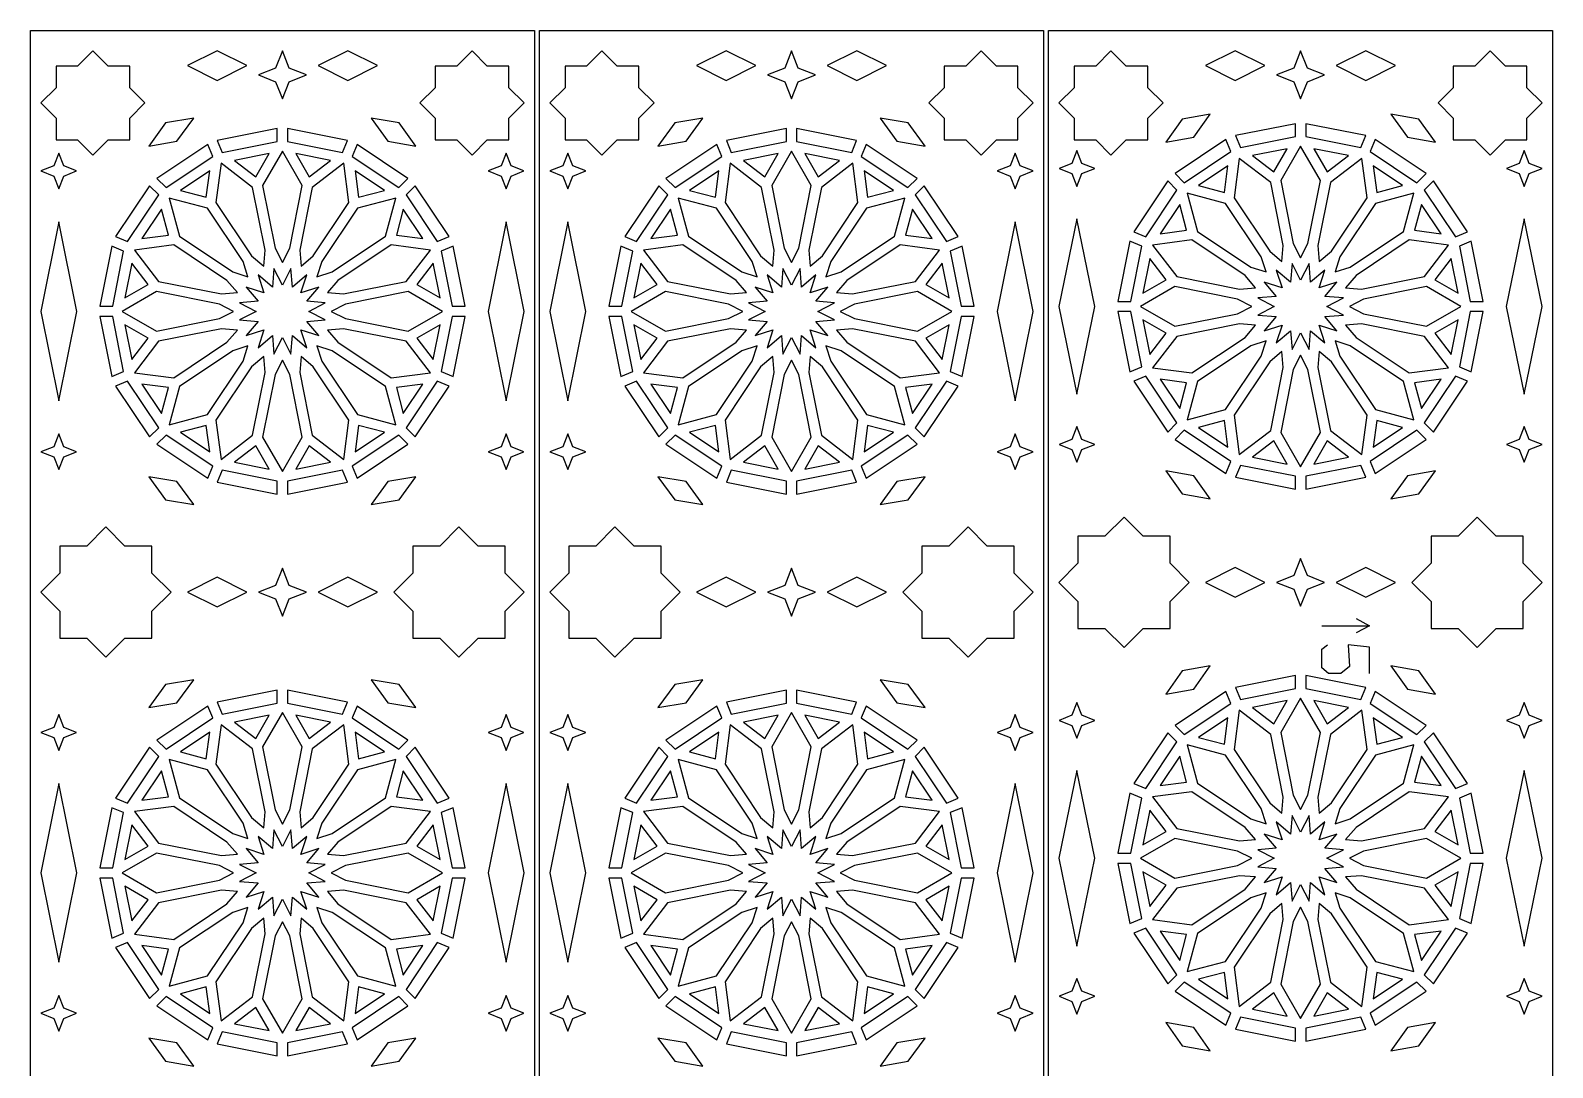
# Model space of a CAD drawing. Header units: millimetres. Extents: x 5 to 1154, y 346 to 2435.
# Drawn here: x 5 to 1153, y 1653 to 2435 of the extents above; entities that cross this region are included whole.
import ezdxf

# ---------------------------------------------------------------- set-up
doc = ezdxf.new("R2010")
doc.units = ezdxf.units.MM
doc.layers.add('CUT', color=1, linetype='CONTINUOUS')
doc.layers.add('ENGRAVE', color=5, linetype='CONTINUOUS')

msp = doc.modelspace()

# ---------------------------------------------------------------- linework, layer by layer
at = {"layer": 'CUT'}
for points in [[(385.16, 2434.99), (385.16, 741.507), (5.01, 741.507), (5.01, 2434.99)], [(769.16, 2434.99), (769.16, 741.507), (389.01, 741.507), (389.01, 2434.99)], [(1153.16, 2434.99), (1153.16, 1204.734), (773.01, 1584.884), (773.01, 2434.99)], [(63.592, 2352.533), (79.867, 2352.533), (79.867, 2368.808), (91.376, 2380.317), (79.867, 2391.825), (79.867, 2408.1), (63.592, 2408.1), (52.083, 2419.609), (40.575, 2408.1), (24.3, 2408.1), (24.3, 2391.825), (12.791, 2380.317), (24.3, 2368.808), (24.3, 2352.533), (40.575, 2352.533), (52.083, 2341.024)], [(123.479, 2408.452), (145.837, 2397.273), (168.195, 2408.452), (145.837, 2419.631)], [(200.186, 2396.374), (213.121, 2401.475), (200.186, 2406.576), (195.085, 2419.511), (189.984, 2406.576), (177.049, 2401.475), (189.984, 2396.374), (195.085, 2383.439)], [(221.975, 2408.452), (244.333, 2397.273), (266.691, 2408.452), (244.333, 2419.631)], [(349.595, 2352.533), (365.87, 2352.533), (365.87, 2368.808), (377.379, 2380.317), (365.87, 2391.825), (365.87, 2408.1), (349.595, 2408.1), (338.087, 2419.609), (326.578, 2408.1), (310.303, 2408.1), (310.303, 2391.825), (298.794, 2380.317), (310.303, 2368.808), (310.303, 2352.533), (326.578, 2352.533), (338.087, 2341.024)], [(447.592, 2352.533), (463.867, 2352.533), (463.867, 2368.808), (475.376, 2380.317), (463.867, 2391.825), (463.867, 2408.1), (447.592, 2408.1), (436.083, 2419.609), (424.575, 2408.1), (408.3, 2408.1), (408.3, 2391.825), (396.791, 2380.317), (408.3, 2368.808), (408.3, 2352.533), (424.575, 2352.533), (436.083, 2341.024)], [(507.479, 2408.452), (529.837, 2397.273), (552.195, 2408.452), (529.837, 2419.631)], [(584.186, 2396.374), (597.121, 2401.475), (584.186, 2406.576), (579.085, 2419.511), (573.984, 2406.576), (561.049, 2401.475), (573.984, 2396.374), (579.085, 2383.439)], [(605.975, 2408.452), (628.333, 2397.273), (650.691, 2408.452), (628.333, 2419.631)], [(733.595, 2352.533), (749.87, 2352.533), (749.87, 2368.808), (761.379, 2380.317), (749.87, 2391.825), (749.87, 2408.1), (733.595, 2408.1), (722.087, 2419.609), (710.578, 2408.1), (694.303, 2408.1), (694.303, 2391.825), (682.794, 2380.317), (694.303, 2368.808), (694.303, 2352.533), (710.578, 2352.533), (722.087, 2341.024)], [(831.592, 2352.533), (847.867, 2352.533), (847.867, 2368.808), (859.376, 2380.317), (847.867, 2391.825), (847.867, 2408.1), (831.592, 2408.1), (820.083, 2419.609), (808.575, 2408.1), (792.3, 2408.1), (792.3, 2391.825), (780.791, 2380.317), (792.3, 2368.808), (792.3, 2352.533), (808.575, 2352.533), (820.083, 2341.024)], [(891.479, 2408.452), (913.837, 2397.273), (936.195, 2408.452), (913.837, 2419.631)], [(968.186, 2396.374), (981.121, 2401.475), (968.186, 2406.576), (963.085, 2419.511), (957.984, 2406.576), (945.049, 2401.475), (957.984, 2396.374), (963.085, 2383.439)], [(989.975, 2408.452), (1012.333, 2397.273), (1034.691, 2408.452), (1012.333, 2419.631)], [(1117.595, 2352.533), (1133.87, 2352.533), (1133.87, 2368.808), (1145.379, 2380.317), (1133.87, 2391.825), (1133.87, 2408.1), (1117.595, 2408.1), (1106.087, 2419.609), (1094.578, 2408.1), (1078.303, 2408.1), (1078.303, 2391.825), (1066.794, 2380.317), (1078.303, 2368.808), (1078.303, 2352.533), (1094.578, 2352.533), (1106.087, 2341.024)], [(128.143, 2368.823), (106.978, 2365.255), (94.381, 2347.875), (115.547, 2351.443)], [(295.789, 2347.875), (283.192, 2365.255), (262.027, 2368.823), (274.623, 2351.443)], [(512.143, 2368.823), (490.978, 2365.255), (478.381, 2347.875), (499.547, 2351.443)], [(679.789, 2347.875), (667.192, 2365.255), (646.027, 2368.823), (658.623, 2351.443)], [(882.542, 2354.481), (895.001, 2371.958), (873.864, 2368.224), (861.405, 2350.747)], [(1043.628, 2354.481), (1064.765, 2350.747), (1052.306, 2368.224), (1031.169, 2371.958)], [(191.21, 2361.025), (145.94, 2352.02), (149.668, 2343.021), (191.21, 2351.285)], [(244.23, 2352.02), (198.96, 2361.025), (198.96, 2351.285), (240.502, 2343.021)], [(575.21, 2361.025), (529.94, 2352.02), (533.668, 2343.021), (575.21, 2351.285)], [(628.23, 2352.02), (582.96, 2361.025), (582.96, 2351.285), (624.502, 2343.021)], [(959.21, 2364.692), (913.94, 2355.687), (917.668, 2346.688), (959.21, 2354.951)], [(1012.23, 2355.687), (966.96, 2364.692), (966.96, 2354.951), (1008.502, 2346.688)], [(30.176, 2325.27), (39.841, 2329.082), (30.176, 2332.893), (26.365, 2342.558), (22.554, 2332.893), (12.889, 2329.082), (22.554, 2325.27), (26.365, 2315.606)], [(107.29, 2316.524), (142.508, 2340.055), (138.78, 2349.055), (100.403, 2323.411)], [(200.59, 2270.788), (210.023, 2318.207), (195.085, 2344.08), (180.147, 2318.207), (189.58, 2270.788), (195.085, 2260.042)], [(289.767, 2323.411), (251.39, 2349.055), (247.662, 2340.055), (282.88, 2316.524)], [(367.616, 2325.27), (377.281, 2329.082), (367.616, 2332.893), (363.805, 2342.558), (359.994, 2332.893), (350.329, 2329.082), (359.994, 2325.27), (363.805, 2315.606)], [(414.176, 2325.27), (423.841, 2329.082), (414.176, 2332.893), (410.365, 2342.558), (406.554, 2332.893), (396.889, 2329.082), (406.554, 2325.27), (410.365, 2315.606)], [(491.29, 2316.524), (526.508, 2340.055), (522.78, 2349.055), (484.403, 2323.411)], [(584.59, 2270.788), (594.023, 2318.207), (579.085, 2344.08), (564.147, 2318.207), (573.58, 2270.788), (579.085, 2260.042)], [(673.767, 2323.411), (635.39, 2349.055), (631.662, 2340.055), (666.88, 2316.524)], [(751.616, 2325.27), (761.281, 2329.082), (751.616, 2332.893), (747.805, 2342.558), (743.994, 2332.893), (734.329, 2329.082), (743.994, 2325.27), (747.805, 2315.606)], [(794.365, 2344.391), (790.554, 2334.726), (780.889, 2330.915), (790.554, 2327.104), (794.365, 2317.439), (798.176, 2327.104), (807.841, 2330.915), (798.176, 2334.726)], [(906.78, 2352.721), (868.403, 2327.077), (875.29, 2320.191), (910.508, 2343.722)], [(926.879, 2340.618), (942.916, 2328.313), (953.023, 2345.818)], [(963.085, 2263.708), (968.59, 2274.454), (978.023, 2321.874), (963.085, 2347.746), (948.147, 2321.874), (957.58, 2274.454)], [(973.147, 2345.818), (983.254, 2328.313), (999.291, 2340.618)], [(1057.767, 2327.077), (1019.39, 2352.721), (1015.662, 2343.722), (1050.88, 2320.191)], [(1131.805, 2344.391), (1127.994, 2334.726), (1118.329, 2330.915), (1127.994, 2327.104), (1131.805, 2317.439), (1135.616, 2327.104), (1145.281, 2330.915), (1135.616, 2334.726)], [(181.978, 2269.276), (172.546, 2316.695), (148.844, 2334.881), (144.945, 2305.262), (171.807, 2265.062), (181.005, 2257.241)], [(185.023, 2342.152), (158.879, 2336.952), (174.916, 2324.646)], [(231.291, 2336.952), (205.147, 2342.152), (215.254, 2324.646)], [(218.363, 2265.062), (245.225, 2305.262), (241.326, 2334.881), (217.624, 2316.695), (208.192, 2269.276), (209.165, 2257.241)], [(565.978, 2269.276), (556.546, 2316.695), (532.844, 2334.881), (528.945, 2305.262), (555.807, 2265.062), (565.005, 2257.241)], [(569.023, 2342.152), (542.879, 2336.952), (558.916, 2324.646)], [(615.291, 2336.952), (589.147, 2342.152), (599.254, 2324.646)], [(602.363, 2265.062), (629.225, 2305.262), (625.326, 2334.881), (601.624, 2316.695), (592.192, 2269.276), (593.165, 2257.241)], [(886.122, 2318.108), (905.648, 2312.876), (908.287, 2332.917)], [(949.005, 2260.908), (949.978, 2272.943), (940.546, 2320.362), (916.844, 2338.548), (912.945, 2308.929), (939.807, 2268.728)], [(977.165, 2260.908), (986.363, 2268.728), (1013.225, 2308.929), (1009.326, 2338.548), (985.624, 2320.362), (976.192, 2272.943)], [(1017.883, 2332.917), (1020.522, 2312.876), (1040.048, 2318.108)], [(140.287, 2329.25), (118.122, 2314.441), (137.648, 2309.209)], [(249.883, 2329.25), (252.522, 2309.209), (272.048, 2314.441)], [(524.287, 2329.25), (502.122, 2314.441), (521.648, 2309.209)], [(633.883, 2329.25), (636.522, 2309.209), (656.048, 2314.441)], [(862.923, 2321.597), (837.279, 2283.22), (846.278, 2279.492), (869.809, 2314.71)], [(1088.891, 2283.22), (1063.247, 2321.597), (1056.361, 2314.71), (1079.892, 2279.492)], [(78.278, 2275.826), (101.809, 2311.043), (94.923, 2317.931), (69.279, 2279.553)], [(165.363, 2260.756), (138.501, 2300.957), (109.644, 2308.689), (117.376, 2279.832), (157.577, 2252.971), (169.068, 2249.265)], [(232.593, 2252.971), (272.794, 2279.832), (280.526, 2308.689), (251.669, 2300.957), (224.807, 2260.756), (221.102, 2249.265)], [(320.891, 2279.553), (295.247, 2317.931), (288.361, 2311.043), (311.892, 2275.826)], [(462.278, 2275.826), (485.809, 2311.043), (478.923, 2317.931), (453.279, 2279.553)], [(549.363, 2260.756), (522.501, 2300.957), (493.644, 2308.689), (501.376, 2279.832), (541.577, 2252.971), (553.068, 2249.265)], [(616.593, 2252.971), (656.794, 2279.832), (664.526, 2308.689), (635.669, 2300.957), (608.807, 2260.756), (605.102, 2249.265)], [(704.891, 2279.553), (679.247, 2317.931), (672.361, 2311.043), (695.892, 2275.826)], [(937.068, 2252.932), (933.363, 2264.423), (906.501, 2304.624), (877.644, 2312.356), (885.376, 2283.499), (925.577, 2256.637)], [(989.102, 2252.932), (1000.593, 2256.637), (1040.794, 2283.499), (1048.526, 2312.356), (1019.669, 2304.624), (992.807, 2264.423)], [(103.892, 2300.211), (89.083, 2278.047), (109.124, 2280.685)], [(286.278, 2300.211), (281.046, 2280.685), (301.087, 2278.047)], [(487.892, 2300.211), (473.083, 2278.047), (493.124, 2280.685)], [(670.278, 2300.211), (665.046, 2280.685), (685.087, 2278.047)], [(857.083, 2281.713), (877.124, 2284.352), (871.892, 2303.878)], [(1054.278, 2303.878), (1049.046, 2284.352), (1069.087, 2281.713)], [(26.365, 2155.894), (39.968, 2223.248), (26.365, 2290.603), (12.762, 2223.248)], [(363.805, 2155.894), (377.408, 2223.248), (363.805, 2290.603), (350.202, 2223.248)], [(410.365, 2155.894), (423.968, 2223.248), (410.365, 2290.603), (396.762, 2223.248)], [(747.805, 2155.894), (761.408, 2223.248), (747.805, 2290.603), (734.202, 2223.248)], [(780.762, 2226.915), (794.365, 2160.728), (807.968, 2226.915), (794.365, 2293.102)], [(1118.202, 2226.915), (1131.805, 2160.728), (1145.408, 2226.915), (1131.805, 2293.102)], [(153.272, 2246.527), (113.071, 2273.388), (83.452, 2269.489), (101.638, 2245.787), (149.057, 2236.355), (161.092, 2237.329)], [(241.113, 2236.355), (288.532, 2245.787), (306.718, 2269.489), (277.099, 2273.388), (236.898, 2246.527), (229.078, 2237.329)], [(537.272, 2246.527), (497.071, 2273.388), (467.452, 2269.489), (485.638, 2245.787), (533.057, 2236.355), (545.092, 2237.329)], [(625.113, 2236.355), (672.532, 2245.787), (690.718, 2269.489), (661.099, 2273.388), (620.898, 2246.527), (613.078, 2237.329)], [(834.313, 2276.06), (825.308, 2230.79), (835.049, 2230.79), (843.312, 2272.332)], [(921.272, 2250.193), (881.071, 2277.055), (851.452, 2273.156), (869.638, 2249.454), (917.057, 2240.022), (929.092, 2240.995)], [(997.078, 2240.995), (1009.113, 2240.022), (1056.532, 2249.454), (1074.718, 2273.156), (1045.099, 2277.055), (1004.898, 2250.193)], [(1082.858, 2272.332), (1091.121, 2230.79), (1100.862, 2230.79), (1091.857, 2276.06)], [(67.049, 2227.123), (75.312, 2268.665), (66.313, 2272.393), (57.308, 2227.123)], [(332.862, 2227.123), (323.857, 2272.393), (314.858, 2268.665), (323.121, 2227.123)], [(451.049, 2227.123), (459.312, 2268.665), (450.313, 2272.393), (441.308, 2227.123)], [(716.862, 2227.123), (707.857, 2272.393), (698.858, 2268.665), (707.121, 2227.123)], [(844.182, 2236.977), (861.687, 2247.084), (849.382, 2263.121)], [(1076.788, 2263.121), (1064.483, 2247.084), (1081.988, 2236.977)], [(81.382, 2259.455), (76.182, 2233.311), (93.687, 2243.417)], [(195.085, 2203.45), (201.523, 2190.887), (202.661, 2204.958), (213.417, 2195.814), (209.084, 2209.249), (222.52, 2204.917), (213.375, 2215.672), (227.446, 2216.811), (214.883, 2223.248), (227.446, 2229.686), (213.375, 2230.824), (222.52, 2241.58), (209.084, 2237.247), (213.417, 2250.683), (202.661, 2241.539), (201.523, 2255.61), (195.085, 2243.046), (188.647, 2255.61), (187.509, 2241.539), (176.753, 2250.683), (181.086, 2237.247), (167.65, 2241.58), (176.795, 2230.824), (162.724, 2229.686), (175.287, 2223.248), (162.724, 2216.811), (176.795, 2215.672), (167.65, 2204.917), (181.086, 2209.249), (176.753, 2195.814), (187.509, 2204.958), (188.647, 2190.887)], [(308.788, 2259.455), (296.483, 2243.417), (313.988, 2233.311)], [(465.382, 2259.455), (460.182, 2233.311), (477.687, 2243.417)], [(579.085, 2203.45), (585.523, 2190.887), (586.661, 2204.958), (597.417, 2195.814), (593.084, 2209.249), (606.52, 2204.917), (597.375, 2215.672), (611.446, 2216.811), (598.883, 2223.248), (611.446, 2229.686), (597.375, 2230.824), (606.52, 2241.58), (593.084, 2237.247), (597.417, 2250.683), (586.661, 2241.539), (585.523, 2255.61), (579.085, 2243.046), (572.647, 2255.61), (571.509, 2241.539), (560.753, 2250.683), (565.086, 2237.247), (551.65, 2241.58), (560.795, 2230.824), (546.724, 2229.686), (559.287, 2223.248), (546.724, 2216.811), (560.795, 2215.672), (551.65, 2204.917), (565.086, 2209.249), (560.753, 2195.814), (571.509, 2204.958), (572.647, 2190.887)], [(692.788, 2259.455), (680.483, 2243.417), (697.988, 2233.311)], [(956.647, 2259.276), (955.509, 2245.205), (944.753, 2254.35), (949.086, 2240.914), (935.65, 2245.247), (944.795, 2234.491), (930.724, 2233.353), (943.287, 2226.915), (930.724, 2220.477), (944.795, 2219.339), (935.65, 2208.583), (949.086, 2212.916), (944.753, 2199.48), (955.509, 2208.625), (956.647, 2194.554), (963.085, 2207.117), (969.523, 2194.554), (970.661, 2208.625), (981.417, 2199.48), (977.084, 2212.916), (990.52, 2208.583), (981.375, 2219.339), (995.446, 2220.477), (982.883, 2226.915), (995.446, 2233.353), (981.375, 2234.491), (990.52, 2245.247), (977.084, 2240.914), (981.417, 2254.35), (970.661, 2245.205), (969.523, 2259.276), (963.085, 2246.713)], [(926.292, 2226.915), (915.546, 2232.42), (868.126, 2241.853), (842.254, 2226.915), (868.126, 2211.977), (915.546, 2221.41)], [(999.878, 2226.915), (1010.624, 2221.41), (1058.044, 2211.977), (1083.916, 2226.915), (1058.044, 2241.853), (1010.624, 2232.42)], [(147.546, 2228.753), (100.126, 2238.186), (74.254, 2223.248), (100.126, 2208.311), (147.546, 2217.744), (158.292, 2223.248)], [(242.624, 2217.744), (290.044, 2208.311), (315.916, 2223.248), (290.044, 2238.186), (242.624, 2228.753), (231.878, 2223.248)], [(531.546, 2228.753), (484.126, 2238.186), (458.254, 2223.248), (484.126, 2208.311), (531.546, 2217.744), (542.292, 2223.248)], [(626.624, 2217.744), (674.044, 2208.311), (699.916, 2223.248), (674.044, 2238.186), (626.624, 2228.753), (615.878, 2223.248)], [(75.312, 2177.831), (67.049, 2219.373), (57.308, 2219.373), (66.313, 2174.103)], [(323.857, 2174.103), (332.862, 2219.373), (323.121, 2219.373), (314.858, 2177.831)], [(459.312, 2177.831), (451.049, 2219.373), (441.308, 2219.373), (450.313, 2174.103)], [(707.857, 2174.103), (716.862, 2219.373), (707.121, 2219.373), (698.858, 2177.831)], [(825.308, 2223.04), (834.313, 2177.77), (843.312, 2181.498), (835.049, 2223.04)], [(861.687, 2206.746), (844.182, 2216.853), (849.382, 2190.709)], [(1081.988, 2216.853), (1064.483, 2206.746), (1076.788, 2190.709)], [(1091.121, 2223.04), (1082.858, 2181.498), (1091.857, 2177.77), (1100.862, 2223.04)], [(81.382, 2187.042), (93.687, 2203.079), (76.182, 2213.186)], [(161.092, 2209.168), (149.057, 2210.142), (101.638, 2200.71), (83.452, 2177.008), (113.071, 2173.109), (153.272, 2199.97)], [(236.898, 2199.97), (277.099, 2173.109), (306.718, 2177.008), (288.532, 2200.71), (241.113, 2210.142), (229.078, 2209.168)], [(313.988, 2213.186), (296.483, 2203.079), (308.788, 2187.042)], [(465.382, 2187.042), (477.687, 2203.079), (460.182, 2213.186)], [(545.092, 2209.168), (533.057, 2210.142), (485.638, 2200.71), (467.452, 2177.008), (497.071, 2173.109), (537.272, 2199.97)], [(620.898, 2199.97), (661.099, 2173.109), (690.718, 2177.008), (672.532, 2200.71), (625.113, 2210.142), (613.078, 2209.168)], [(697.988, 2213.186), (680.483, 2203.079), (692.788, 2187.042)], [(929.092, 2212.835), (917.057, 2213.808), (869.638, 2204.376), (851.452, 2180.674), (881.071, 2176.775), (921.272, 2203.637)], [(997.078, 2212.835), (1004.898, 2203.637), (1045.099, 2176.775), (1074.718, 2180.674), (1056.532, 2204.376), (1009.113, 2213.808)], [(157.577, 2193.526), (117.376, 2166.664), (109.644, 2137.808), (138.501, 2145.54), (165.363, 2185.74), (169.068, 2197.231)], [(224.807, 2185.74), (251.669, 2145.54), (280.526, 2137.808), (272.794, 2166.664), (232.593, 2193.526), (221.102, 2197.231)], [(541.577, 2193.526), (501.376, 2166.664), (493.644, 2137.808), (522.501, 2145.54), (549.363, 2185.74), (553.068, 2197.231)], [(608.807, 2185.74), (635.669, 2145.54), (664.526, 2137.808), (656.794, 2166.664), (616.593, 2193.526), (605.102, 2197.231)], [(937.068, 2200.898), (925.577, 2197.193), (885.376, 2170.331), (877.644, 2141.474), (906.501, 2149.206), (933.363, 2189.407)], [(989.102, 2200.898), (992.807, 2189.407), (1019.669, 2149.206), (1048.526, 2141.474), (1040.794, 2170.331), (1000.593, 2197.193)], [(171.807, 2181.435), (144.945, 2141.234), (148.844, 2111.615), (172.546, 2129.801), (181.978, 2177.221), (181.005, 2189.255)], [(189.58, 2175.709), (180.147, 2128.29), (195.085, 2102.417), (210.023, 2128.29), (200.59, 2175.709), (195.085, 2186.455)], [(208.192, 2177.221), (217.624, 2129.801), (241.326, 2111.615), (245.225, 2141.234), (218.363, 2181.435), (209.165, 2189.255)], [(555.807, 2181.435), (528.945, 2141.234), (532.844, 2111.615), (556.546, 2129.801), (565.978, 2177.221), (565.005, 2189.255)], [(573.58, 2175.709), (564.147, 2128.29), (579.085, 2102.417), (594.023, 2128.29), (584.59, 2175.709), (579.085, 2186.455)], [(592.192, 2177.221), (601.624, 2129.801), (625.326, 2111.615), (629.225, 2141.234), (602.363, 2181.435), (593.165, 2189.255)], [(949.005, 2192.922), (939.807, 2185.102), (912.945, 2144.901), (916.844, 2115.282), (940.546, 2133.468), (949.978, 2180.887)], [(963.085, 2190.122), (957.58, 2179.376), (948.147, 2131.956), (963.085, 2106.084), (978.023, 2131.956), (968.59, 2179.376)], [(977.165, 2192.922), (976.192, 2180.887), (985.624, 2133.468), (1009.326, 2115.282), (1013.225, 2144.901), (986.363, 2185.102)], [(101.809, 2135.454), (78.278, 2170.671), (69.279, 2166.944), (94.923, 2128.566)], [(311.892, 2170.671), (288.361, 2135.454), (295.247, 2128.566), (320.891, 2166.944)], [(485.809, 2135.454), (462.278, 2170.671), (453.279, 2166.944), (478.923, 2128.566)], [(695.892, 2170.671), (672.361, 2135.454), (679.247, 2128.566), (704.891, 2166.944)], [(837.279, 2170.61), (862.923, 2132.233), (869.809, 2139.12), (846.278, 2174.338)], [(877.124, 2169.478), (857.083, 2172.117), (871.892, 2149.952)], [(1069.087, 2172.117), (1049.046, 2169.478), (1054.278, 2149.952)], [(1079.892, 2174.338), (1056.361, 2139.12), (1063.247, 2132.233), (1088.891, 2170.61)], [(103.892, 2146.286), (109.124, 2165.812), (89.083, 2168.45)], [(301.087, 2168.45), (281.046, 2165.812), (286.278, 2146.286)], [(487.892, 2146.286), (493.124, 2165.812), (473.083, 2168.45)], [(685.087, 2168.45), (665.046, 2165.812), (670.278, 2146.286)], [(140.287, 2117.246), (137.648, 2137.287), (118.122, 2132.056)], [(272.048, 2132.056), (252.522, 2137.287), (249.883, 2117.246)], [(524.287, 2117.246), (521.648, 2137.287), (502.122, 2132.056)], [(656.048, 2132.056), (636.522, 2137.287), (633.883, 2117.246)], [(794.365, 2136.391), (790.554, 2126.726), (780.889, 2122.915), (790.554, 2119.104), (794.365, 2109.439), (798.176, 2119.104), (807.841, 2122.915), (798.176, 2126.726)], [(905.648, 2140.954), (886.122, 2135.722), (908.287, 2120.913)], [(1040.048, 2135.722), (1020.522, 2140.954), (1017.883, 2120.913)], [(1131.805, 2136.391), (1127.994, 2126.726), (1118.329, 2122.915), (1127.994, 2119.104), (1131.805, 2109.439), (1135.616, 2119.104), (1145.281, 2122.915), (1135.616, 2126.726)], [(30.176, 2113.604), (39.841, 2117.415), (30.176, 2121.226), (26.365, 2130.891), (22.554, 2121.226), (12.889, 2117.415), (22.554, 2113.604), (26.365, 2103.939)], [(142.508, 2106.442), (107.29, 2129.973), (100.403, 2123.086), (138.78, 2097.442)], [(282.88, 2129.973), (247.662, 2106.442), (251.39, 2097.442), (289.767, 2123.086)], [(367.616, 2113.604), (377.281, 2117.415), (367.616, 2121.226), (363.805, 2130.891), (359.994, 2121.226), (350.329, 2117.415), (359.994, 2113.604), (363.805, 2103.939)], [(414.176, 2113.604), (423.841, 2117.415), (414.176, 2121.226), (410.365, 2130.891), (406.554, 2121.226), (396.889, 2117.415), (406.554, 2113.604), (410.365, 2103.939)], [(526.508, 2106.442), (491.29, 2129.973), (484.403, 2123.086), (522.78, 2097.442)], [(666.88, 2129.973), (631.662, 2106.442), (635.39, 2097.442), (673.767, 2123.086)], [(751.616, 2113.604), (761.281, 2117.415), (751.616, 2121.226), (747.805, 2130.891), (743.994, 2121.226), (734.329, 2117.415), (743.994, 2113.604), (747.805, 2103.939)], [(868.403, 2126.753), (906.78, 2101.109), (910.508, 2110.108), (875.29, 2133.639)], [(942.916, 2125.517), (926.879, 2113.212), (953.023, 2108.012)], [(983.254, 2125.517), (973.147, 2108.012), (999.291, 2113.212)], [(1050.88, 2133.639), (1015.662, 2110.108), (1019.39, 2101.109), (1057.767, 2126.753)], [(185.023, 2104.345), (174.916, 2121.851), (158.879, 2109.545)], [(231.291, 2109.545), (215.254, 2121.851), (205.147, 2104.345)], [(569.023, 2104.345), (558.916, 2121.851), (542.879, 2109.545)], [(615.291, 2109.545), (599.254, 2121.851), (589.147, 2104.345)], [(191.21, 2095.212), (149.668, 2103.475), (145.94, 2094.477), (191.21, 2085.471)], [(240.502, 2103.475), (198.96, 2095.212), (198.96, 2085.471), (244.23, 2094.477)], [(575.21, 2095.212), (533.668, 2103.475), (529.94, 2094.477), (575.21, 2085.471)], [(624.502, 2103.475), (582.96, 2095.212), (582.96, 2085.471), (628.23, 2094.477)], [(882.542, 2099.349), (861.405, 2103.083), (873.864, 2085.606), (895.001, 2081.872)], [(959.21, 2098.879), (917.668, 2107.142), (913.94, 2098.143), (959.21, 2089.138)], [(1008.502, 2107.142), (966.96, 2098.879), (966.96, 2089.138), (1012.23, 2098.143)], [(1043.628, 2099.349), (1031.169, 2081.872), (1052.306, 2085.606), (1064.765, 2103.083)], [(94.381, 2098.622), (106.978, 2081.242), (128.143, 2077.674), (115.547, 2095.053)], [(262.027, 2077.674), (283.192, 2081.242), (295.789, 2098.622), (274.623, 2095.053)], [(478.381, 2098.622), (490.978, 2081.242), (512.143, 2077.674), (499.547, 2095.053)], [(646.027, 2077.674), (667.192, 2081.242), (679.789, 2098.622), (658.623, 2095.053)], [(829.933, 2068.057), (815.54, 2053.664), (795.184, 2053.664), (795.184, 2033.308), (780.791, 2018.915), (795.184, 2004.522), (795.184, 1984.166), (815.54, 1984.166), (829.933, 1969.773), (844.326, 1984.166), (864.682, 1984.166), (864.682, 2004.522), (879.075, 2018.915), (864.682, 2033.308), (864.682, 2053.664), (844.326, 2053.664)], [(1096.237, 2068.057), (1081.844, 2053.664), (1061.488, 2053.664), (1061.488, 2033.308), (1047.095, 2018.915), (1061.488, 2004.522), (1061.488, 1984.166), (1081.844, 1984.166), (1096.237, 1969.773), (1110.63, 1984.166), (1130.986, 1984.166), (1130.986, 2004.522), (1145.379, 2018.915), (1130.986, 2033.308), (1130.986, 2053.664), (1110.63, 2053.664)], [(76.326, 1976.833), (96.682, 1976.833), (96.682, 1997.188), (111.075, 2011.582), (96.682, 2025.975), (96.682, 2046.33), (76.326, 2046.33), (61.933, 2060.724), (47.54, 2046.33), (27.184, 2046.33), (27.184, 2025.975), (12.791, 2011.582), (27.184, 1997.188), (27.184, 1976.833), (47.54, 1976.833), (61.933, 1962.44)], [(342.63, 1976.833), (362.986, 1976.833), (362.986, 1997.188), (377.379, 2011.582), (362.986, 2025.975), (362.986, 2046.33), (342.63, 2046.33), (328.237, 2060.724), (313.844, 2046.33), (293.488, 2046.33), (293.488, 2025.975), (279.095, 2011.582), (293.488, 1997.188), (293.488, 1976.833), (313.844, 1976.833), (328.237, 1962.44)], [(460.326, 1976.833), (480.682, 1976.833), (480.682, 1997.188), (495.075, 2011.582), (480.682, 2025.975), (480.682, 2046.33), (460.326, 2046.33), (445.933, 2060.724), (431.54, 2046.33), (411.184, 2046.33), (411.184, 2025.975), (396.791, 2011.582), (411.184, 1997.188), (411.184, 1976.833), (431.54, 1976.833), (445.933, 1962.44)], [(726.63, 1976.833), (746.986, 1976.833), (746.986, 1997.188), (761.379, 2011.582), (746.986, 2025.975), (746.986, 2046.33), (726.63, 2046.33), (712.237, 2060.724), (697.844, 2046.33), (677.488, 2046.33), (677.488, 2025.975), (663.095, 2011.582), (677.488, 1997.188), (677.488, 1976.833), (697.844, 1976.833), (712.237, 1962.44)], [(963.085, 2036.951), (957.984, 2024.016), (945.049, 2018.915), (957.984, 2013.814), (963.085, 2000.879), (968.186, 2013.814), (981.121, 2018.915), (968.186, 2024.016)], [(123.479, 2011.582), (145.837, 2000.402), (168.195, 2011.582), (145.837, 2022.761)], [(200.186, 2006.481), (213.121, 2011.582), (200.186, 2016.683), (195.085, 2029.618), (189.984, 2016.683), (177.049, 2011.582), (189.984, 2006.481), (195.085, 1993.546)], [(221.975, 2011.582), (244.333, 2000.402), (266.691, 2011.582), (244.333, 2022.761)], [(507.479, 2011.582), (529.837, 2000.402), (552.195, 2011.582), (529.837, 2022.761)], [(584.186, 2006.481), (597.121, 2011.582), (584.186, 2016.683), (579.085, 2029.618), (573.984, 2016.683), (561.049, 2011.582), (573.984, 2006.481), (579.085, 1993.546)], [(605.975, 2011.582), (628.333, 2000.402), (650.691, 2011.582), (628.333, 2022.761)], [(913.837, 2007.736), (936.195, 2018.915), (913.837, 2030.094), (891.479, 2018.915)], [(1012.333, 2007.736), (1034.691, 2018.915), (1012.333, 2030.094), (989.975, 2018.915)], [(882.542, 1938.481), (895.001, 1955.958), (873.864, 1952.224), (861.405, 1934.747)], [(1043.628, 1938.481), (1064.765, 1934.747), (1052.306, 1952.224), (1031.169, 1955.958)], [(128.143, 1945.49), (106.978, 1941.921), (94.381, 1924.542), (115.547, 1928.11)], [(295.789, 1924.542), (283.192, 1941.921), (262.027, 1945.49), (274.623, 1928.11)], [(512.143, 1945.49), (490.978, 1941.921), (478.381, 1924.542), (499.547, 1928.11)], [(679.789, 1924.542), (667.192, 1941.921), (646.027, 1945.49), (658.623, 1928.11)], [(959.21, 1948.692), (913.94, 1939.687), (917.668, 1930.688), (959.21, 1938.951)], [(1012.23, 1939.687), (966.96, 1948.692), (966.96, 1938.951), (1008.502, 1930.688)], [(191.21, 1937.692), (145.94, 1928.687), (149.668, 1919.688), (191.21, 1927.951)], [(244.23, 1928.687), (198.96, 1937.692), (198.96, 1927.951), (240.502, 1919.688)], [(575.21, 1937.692), (529.94, 1928.687), (533.668, 1919.688), (575.21, 1927.951)], [(628.23, 1928.687), (582.96, 1937.692), (582.96, 1927.951), (624.502, 1919.688)], [(906.78, 1936.721), (868.403, 1911.077), (875.29, 1904.191), (910.508, 1927.722)], [(926.879, 1924.618), (942.916, 1912.313), (953.023, 1929.818)], [(963.085, 1847.708), (968.59, 1858.454), (978.023, 1905.874), (963.085, 1931.746), (948.147, 1905.874), (957.58, 1858.454)], [(973.147, 1929.818), (983.254, 1912.313), (999.291, 1924.618)], [(1057.767, 1911.077), (1019.39, 1936.721), (1015.662, 1927.722), (1050.88, 1904.191)], [(30.176, 1901.937), (39.841, 1905.748), (30.176, 1909.56), (26.365, 1919.224), (22.554, 1909.56), (12.889, 1905.748), (22.554, 1901.937), (26.365, 1892.272)], [(107.29, 1893.191), (142.508, 1916.722), (138.78, 1925.721), (100.403, 1900.077)], [(185.023, 1918.818), (158.879, 1913.618), (174.916, 1901.313)], [(200.59, 1847.454), (210.023, 1894.874), (195.085, 1920.746), (180.147, 1894.874), (189.58, 1847.454), (195.085, 1836.708)], [(231.291, 1913.618), (205.147, 1918.818), (215.254, 1901.313)], [(289.767, 1900.077), (251.39, 1925.721), (247.662, 1916.722), (282.88, 1893.191)], [(367.616, 1901.937), (377.281, 1905.748), (367.616, 1909.56), (363.805, 1919.224), (359.994, 1909.56), (350.329, 1905.748), (359.994, 1901.937), (363.805, 1892.272)], [(414.176, 1901.937), (423.841, 1905.748), (414.176, 1909.56), (410.365, 1919.224), (406.554, 1909.56), (396.889, 1905.748), (406.554, 1901.937), (410.365, 1892.272)], [(491.29, 1893.191), (526.508, 1916.722), (522.78, 1925.721), (484.403, 1900.077)], [(569.023, 1918.818), (542.879, 1913.618), (558.916, 1901.313)], [(584.59, 1847.454), (594.023, 1894.874), (579.085, 1920.746), (564.147, 1894.874), (573.58, 1847.454), (579.085, 1836.708)], [(615.291, 1913.618), (589.147, 1918.818), (599.254, 1901.313)], [(673.767, 1900.077), (635.39, 1925.721), (631.662, 1916.722), (666.88, 1893.191)], [(751.616, 1901.937), (761.281, 1905.748), (751.616, 1909.56), (747.805, 1919.224), (743.994, 1909.56), (734.329, 1905.748), (743.994, 1901.937), (747.805, 1892.272)], [(794.365, 1928.391), (790.554, 1918.726), (780.889, 1914.915), (790.554, 1911.104), (794.365, 1901.439), (798.176, 1911.104), (807.841, 1914.915), (798.176, 1918.726)], [(949.005, 1844.908), (949.978, 1856.943), (940.546, 1904.362), (916.844, 1922.548), (912.945, 1892.929), (939.807, 1852.728)], [(977.165, 1844.908), (986.363, 1852.728), (1013.225, 1892.929), (1009.326, 1922.548), (985.624, 1904.362), (976.192, 1856.943)], [(1131.805, 1928.391), (1127.994, 1918.726), (1118.329, 1914.915), (1127.994, 1911.104), (1131.805, 1901.439), (1135.616, 1911.104), (1145.281, 1914.915), (1135.616, 1918.726)], [(181.978, 1845.943), (172.546, 1893.362), (148.844, 1911.548), (144.945, 1881.929), (171.807, 1841.728), (181.005, 1833.908)], [(218.363, 1841.728), (245.225, 1881.929), (241.326, 1911.548), (217.624, 1893.362), (208.192, 1845.943), (209.165, 1833.908)], [(565.978, 1845.943), (556.546, 1893.362), (532.844, 1911.548), (528.945, 1881.929), (555.807, 1841.728), (565.005, 1833.908)], [(602.363, 1841.728), (629.225, 1881.929), (625.326, 1911.548), (601.624, 1893.362), (592.192, 1845.943), (593.165, 1833.908)], [(886.122, 1902.108), (905.648, 1896.876), (908.287, 1916.917)], [(1017.883, 1916.917), (1020.522, 1896.876), (1040.048, 1902.108)], [(78.278, 1852.492), (101.809, 1887.71), (94.923, 1894.597), (69.279, 1856.22)], [(140.287, 1905.917), (118.122, 1891.108), (137.648, 1885.876)], [(249.883, 1905.917), (252.522, 1885.876), (272.048, 1891.108)], [(320.891, 1856.22), (295.247, 1894.597), (288.361, 1887.71), (311.892, 1852.492)], [(462.278, 1852.492), (485.809, 1887.71), (478.923, 1894.597), (453.279, 1856.22)], [(524.287, 1905.917), (502.122, 1891.108), (521.648, 1885.876)], [(633.883, 1905.917), (636.522, 1885.876), (656.048, 1891.108)], [(704.891, 1856.22), (679.247, 1894.597), (672.361, 1887.71), (695.892, 1852.492)], [(862.923, 1905.597), (837.279, 1867.22), (846.278, 1863.492), (869.809, 1898.71)], [(937.068, 1836.932), (933.363, 1848.423), (906.501, 1888.624), (877.644, 1896.356), (885.376, 1867.499), (925.577, 1840.637)], [(989.102, 1836.932), (1000.593, 1840.637), (1040.794, 1867.499), (1048.526, 1896.356), (1019.669, 1888.624), (992.807, 1848.423)], [(1088.891, 1867.22), (1063.247, 1905.597), (1056.361, 1898.71), (1079.892, 1863.492)], [(165.363, 1837.423), (138.501, 1877.624), (109.644, 1885.356), (117.376, 1856.499), (157.577, 1829.637), (169.068, 1825.932)], [(232.593, 1829.637), (272.794, 1856.499), (280.526, 1885.356), (251.669, 1877.624), (224.807, 1837.423), (221.102, 1825.932)], [(549.363, 1837.423), (522.501, 1877.624), (493.644, 1885.356), (501.376, 1856.499), (541.577, 1829.637), (553.068, 1825.932)], [(616.593, 1829.637), (656.794, 1856.499), (664.526, 1885.356), (635.669, 1877.624), (608.807, 1837.423), (605.102, 1825.932)], [(857.083, 1865.713), (877.124, 1868.352), (871.892, 1887.878)], [(1054.278, 1887.878), (1049.046, 1868.352), (1069.087, 1865.713)], [(103.892, 1876.878), (89.083, 1854.713), (109.124, 1857.352)], [(286.278, 1876.878), (281.046, 1857.352), (301.087, 1854.713)], [(487.892, 1876.878), (473.083, 1854.713), (493.124, 1857.352)], [(670.278, 1876.878), (665.046, 1857.352), (685.087, 1854.713)], [(780.762, 1810.915), (794.365, 1744.728), (807.968, 1810.915), (794.365, 1877.102)], [(1118.202, 1810.915), (1131.805, 1744.728), (1145.408, 1810.915), (1131.805, 1877.102)], [(26.365, 1732.561), (39.968, 1799.915), (26.365, 1867.269), (12.762, 1799.915)], [(363.805, 1732.561), (377.408, 1799.915), (363.805, 1867.269), (350.202, 1799.915)], [(410.365, 1732.561), (423.968, 1799.915), (410.365, 1867.269), (396.762, 1799.915)], [(747.805, 1732.561), (761.408, 1799.915), (747.805, 1867.269), (734.202, 1799.915)], [(834.313, 1860.06), (825.308, 1814.79), (835.049, 1814.79), (843.312, 1856.332)], [(921.272, 1834.193), (881.071, 1861.055), (851.452, 1857.156), (869.638, 1833.454), (917.057, 1824.022), (929.092, 1824.995)], [(997.078, 1824.995), (1009.113, 1824.022), (1056.532, 1833.454), (1074.718, 1857.156), (1045.099, 1861.055), (1004.898, 1834.193)], [(1082.858, 1856.332), (1091.121, 1814.79), (1100.862, 1814.79), (1091.857, 1860.06)], [(67.049, 1803.79), (75.312, 1845.332), (66.313, 1849.06), (57.308, 1803.79)], [(153.272, 1823.193), (113.071, 1850.055), (83.452, 1846.156), (101.638, 1822.454), (149.057, 1813.022), (161.092, 1813.995)], [(241.113, 1813.022), (288.532, 1822.454), (306.718, 1846.156), (277.099, 1850.055), (236.898, 1823.193), (229.078, 1813.995)], [(332.862, 1803.79), (323.857, 1849.06), (314.858, 1845.332), (323.121, 1803.79)], [(451.049, 1803.79), (459.312, 1845.332), (450.313, 1849.06), (441.308, 1803.79)], [(537.272, 1823.193), (497.071, 1850.055), (467.452, 1846.156), (485.638, 1822.454), (533.057, 1813.022), (545.092, 1813.995)], [(625.113, 1813.022), (672.532, 1822.454), (690.718, 1846.156), (661.099, 1850.055), (620.898, 1823.193), (613.078, 1813.995)], [(716.862, 1803.79), (707.857, 1849.06), (698.858, 1845.332), (707.121, 1803.79)], [(844.182, 1820.977), (861.687, 1831.084), (849.382, 1847.121)], [(956.647, 1843.276), (955.509, 1829.205), (944.753, 1838.35), (949.086, 1824.914), (935.65, 1829.247), (944.795, 1818.491), (930.724, 1817.353), (943.287, 1810.915), (930.724, 1804.477), (944.795, 1803.339), (935.65, 1792.583), (949.086, 1796.916), (944.753, 1783.48), (955.509, 1792.625), (956.647, 1778.554), (963.085, 1791.117), (969.523, 1778.554), (970.661, 1792.625), (981.417, 1783.48), (977.084, 1796.916), (990.52, 1792.583), (981.375, 1803.339), (995.446, 1804.477), (982.883, 1810.915), (995.446, 1817.353), (981.375, 1818.491), (990.52, 1829.247), (977.084, 1824.914), (981.417, 1838.35), (970.661, 1829.205), (969.523, 1843.276), (963.085, 1830.713)], [(1076.788, 1847.121), (1064.483, 1831.084), (1081.988, 1820.977)], [(81.382, 1836.121), (76.182, 1809.977), (93.687, 1820.084)], [(195.085, 1780.117), (201.523, 1767.554), (202.661, 1781.625), (213.417, 1772.48), (209.084, 1785.916), (222.52, 1781.583), (213.375, 1792.339), (227.446, 1793.477), (214.883, 1799.915), (227.446, 1806.353), (213.375, 1807.491), (222.52, 1818.247), (209.084, 1813.914), (213.417, 1827.35), (202.661, 1818.205), (201.523, 1832.276), (195.085, 1819.713), (188.647, 1832.276), (187.509, 1818.205), (176.753, 1827.35), (181.086, 1813.914), (167.65, 1818.247), (176.795, 1807.491), (162.724, 1806.353), (175.287, 1799.915), (162.724, 1793.477), (176.795, 1792.339), (167.65, 1781.583), (181.086, 1785.916), (176.753, 1772.48), (187.509, 1781.625), (188.647, 1767.554)], [(308.788, 1836.121), (296.483, 1820.084), (313.988, 1809.977)], [(465.382, 1836.121), (460.182, 1809.977), (477.687, 1820.084)], [(579.085, 1780.117), (585.523, 1767.554), (586.661, 1781.625), (597.417, 1772.48), (593.084, 1785.916), (606.52, 1781.583), (597.375, 1792.339), (611.446, 1793.477), (598.883, 1799.915), (611.446, 1806.353), (597.375, 1807.491), (606.52, 1818.247), (593.084, 1813.914), (597.417, 1827.35), (586.661, 1818.205), (585.523, 1832.276), (579.085, 1819.713), (572.647, 1832.276), (571.509, 1818.205), (560.753, 1827.35), (565.086, 1813.914), (551.65, 1818.247), (560.795, 1807.491), (546.724, 1806.353), (559.287, 1799.915), (546.724, 1793.477), (560.795, 1792.339), (551.65, 1781.583), (565.086, 1785.916), (560.753, 1772.48), (571.509, 1781.625), (572.647, 1767.554)], [(692.788, 1836.121), (680.483, 1820.084), (697.988, 1809.977)], [(926.292, 1810.915), (915.546, 1816.42), (868.126, 1825.853), (842.254, 1810.915), (868.126, 1795.977), (915.546, 1805.41)], [(999.878, 1810.915), (1010.624, 1805.41), (1058.044, 1795.977), (1083.916, 1810.915), (1058.044, 1825.853), (1010.624, 1816.42)], [(147.546, 1805.42), (100.126, 1814.853), (74.254, 1799.915), (100.126, 1784.977), (147.546, 1794.41), (158.292, 1799.915)], [(242.624, 1794.41), (290.044, 1784.977), (315.916, 1799.915), (290.044, 1814.853), (242.624, 1805.42), (231.878, 1799.915)], [(531.546, 1805.42), (484.126, 1814.853), (458.254, 1799.915), (484.126, 1784.977), (531.546, 1794.41), (542.292, 1799.915)], [(626.624, 1794.41), (674.044, 1784.977), (699.916, 1799.915), (674.044, 1814.853), (626.624, 1805.42), (615.878, 1799.915)], [(825.308, 1807.04), (834.313, 1761.77), (843.312, 1765.498), (835.049, 1807.04)], [(1091.121, 1807.04), (1082.858, 1765.498), (1091.857, 1761.77), (1100.862, 1807.04)], [(75.312, 1754.498), (67.049, 1796.04), (57.308, 1796.04), (66.313, 1750.77)], [(323.857, 1750.77), (332.862, 1796.04), (323.121, 1796.04), (314.858, 1754.498)], [(459.312, 1754.498), (451.049, 1796.04), (441.308, 1796.04), (450.313, 1750.77)], [(707.857, 1750.77), (716.862, 1796.04), (707.121, 1796.04), (698.858, 1754.498)], [(861.687, 1790.746), (844.182, 1800.853), (849.382, 1774.709)], [(929.092, 1796.835), (917.057, 1797.808), (869.638, 1788.376), (851.452, 1764.674), (881.071, 1760.775), (921.272, 1787.637)], [(997.078, 1796.835), (1004.898, 1787.637), (1045.099, 1760.775), (1074.718, 1764.674), (1056.532, 1788.376), (1009.113, 1797.808)], [(1081.988, 1800.853), (1064.483, 1790.746), (1076.788, 1774.709)], [(81.382, 1763.709), (93.687, 1779.746), (76.182, 1789.853)], [(161.092, 1785.835), (149.057, 1786.808), (101.638, 1777.376), (83.452, 1753.674), (113.071, 1749.775), (153.272, 1776.637)], [(236.898, 1776.637), (277.099, 1749.775), (306.718, 1753.674), (288.532, 1777.376), (241.113, 1786.808), (229.078, 1785.835)], [(313.988, 1789.853), (296.483, 1779.746), (308.788, 1763.709)], [(465.382, 1763.709), (477.687, 1779.746), (460.182, 1789.853)], [(545.092, 1785.835), (533.057, 1786.808), (485.638, 1777.376), (467.452, 1753.674), (497.071, 1749.775), (537.272, 1776.637)], [(620.898, 1776.637), (661.099, 1749.775), (690.718, 1753.674), (672.532, 1777.376), (625.113, 1786.808), (613.078, 1785.835)], [(697.988, 1789.853), (680.483, 1779.746), (692.788, 1763.709)], [(937.068, 1784.898), (925.577, 1781.193), (885.376, 1754.331), (877.644, 1725.474), (906.501, 1733.206), (933.363, 1773.407)], [(989.102, 1784.898), (992.807, 1773.407), (1019.669, 1733.206), (1048.526, 1725.474), (1040.794, 1754.331), (1000.593, 1781.193)], [(157.577, 1770.193), (117.376, 1743.331), (109.644, 1714.474), (138.501, 1722.206), (165.363, 1762.407), (169.068, 1773.898)], [(224.807, 1762.407), (251.669, 1722.206), (280.526, 1714.474), (272.794, 1743.331), (232.593, 1770.193), (221.102, 1773.898)], [(541.577, 1770.193), (501.376, 1743.331), (493.644, 1714.474), (522.501, 1722.206), (549.363, 1762.407), (553.068, 1773.898)], [(608.807, 1762.407), (635.669, 1722.206), (664.526, 1714.474), (656.794, 1743.331), (616.593, 1770.193), (605.102, 1773.898)], [(949.005, 1776.922), (939.807, 1769.102), (912.945, 1728.901), (916.844, 1699.282), (940.546, 1717.468), (949.978, 1764.887)], [(963.085, 1774.122), (957.58, 1763.376), (948.147, 1715.956), (963.085, 1690.084), (978.023, 1715.956), (968.59, 1763.376)], [(977.165, 1776.922), (976.192, 1764.887), (985.624, 1717.468), (1009.326, 1699.282), (1013.225, 1728.901), (986.363, 1769.102)], [(171.807, 1758.102), (144.945, 1717.901), (148.844, 1688.282), (172.546, 1706.468), (181.978, 1753.887), (181.005, 1765.922)], [(189.58, 1752.376), (180.147, 1704.956), (195.085, 1679.084), (210.023, 1704.956), (200.59, 1752.376), (195.085, 1763.122)], [(208.192, 1753.887), (217.624, 1706.468), (241.326, 1688.282), (245.225, 1717.901), (218.363, 1758.102), (209.165, 1765.922)], [(555.807, 1758.102), (528.945, 1717.901), (532.844, 1688.282), (556.546, 1706.468), (565.978, 1753.887), (565.005, 1765.922)], [(573.58, 1752.376), (564.147, 1704.956), (579.085, 1679.084), (594.023, 1704.956), (584.59, 1752.376), (579.085, 1763.122)], [(592.192, 1753.887), (601.624, 1706.468), (625.326, 1688.282), (629.225, 1717.901), (602.363, 1758.102), (593.165, 1765.922)], [(837.279, 1754.61), (862.923, 1716.233), (869.809, 1723.12), (846.278, 1758.338)], [(1079.892, 1758.338), (1056.361, 1723.12), (1063.247, 1716.233), (1088.891, 1754.61)], [(101.809, 1712.12), (78.278, 1747.338), (69.279, 1743.61), (94.923, 1705.233)], [(311.892, 1747.338), (288.361, 1712.12), (295.247, 1705.233), (320.891, 1743.61)], [(485.809, 1712.12), (462.278, 1747.338), (453.279, 1743.61), (478.923, 1705.233)], [(695.892, 1747.338), (672.361, 1712.12), (679.247, 1705.233), (704.891, 1743.61)], [(877.124, 1753.478), (857.083, 1756.117), (871.892, 1733.952)], [(1069.087, 1756.117), (1049.046, 1753.478), (1054.278, 1733.952)], [(103.892, 1722.952), (109.124, 1742.478), (89.083, 1745.117)], [(301.087, 1745.117), (281.046, 1742.478), (286.278, 1722.952)], [(487.892, 1722.952), (493.124, 1742.478), (473.083, 1745.117)], [(685.087, 1745.117), (665.046, 1742.478), (670.278, 1722.952)], [(905.648, 1724.954), (886.122, 1719.722), (908.287, 1704.913)], [(1040.048, 1719.722), (1020.522, 1724.954), (1017.883, 1704.913)], [(140.287, 1693.913), (137.648, 1713.954), (118.122, 1708.722)], [(272.048, 1708.722), (252.522, 1713.954), (249.883, 1693.913)], [(524.287, 1693.913), (521.648, 1713.954), (502.122, 1708.722)], [(656.048, 1708.722), (636.522, 1713.954), (633.883, 1693.913)], [(794.365, 1720.391), (790.554, 1710.726), (780.889, 1706.915), (790.554, 1703.104), (794.365, 1693.439), (798.176, 1703.104), (807.841, 1706.915), (798.176, 1710.726)], [(868.403, 1710.753), (906.78, 1685.109), (910.508, 1694.108), (875.29, 1717.639)], [(1050.88, 1717.639), (1015.662, 1694.108), (1019.39, 1685.109), (1057.767, 1710.753)], [(1131.805, 1720.391), (1127.994, 1710.726), (1118.329, 1706.915), (1127.994, 1703.104), (1131.805, 1693.439), (1135.616, 1703.104), (1145.281, 1706.915), (1135.616, 1710.726)], [(30.176, 1690.27), (39.841, 1694.082), (30.176, 1697.893), (26.365, 1707.558), (22.554, 1697.893), (12.889, 1694.082), (22.554, 1690.27), (26.365, 1680.606)], [(142.508, 1683.108), (107.29, 1706.639), (100.403, 1699.753), (138.78, 1674.109)], [(282.88, 1706.639), (247.662, 1683.108), (251.39, 1674.109), (289.767, 1699.753)], [(367.616, 1690.27), (377.281, 1694.082), (367.616, 1697.893), (363.805, 1707.558), (359.994, 1697.893), (350.329, 1694.082), (359.994, 1690.27), (363.805, 1680.606)], [(414.176, 1690.27), (423.841, 1694.082), (414.176, 1697.893), (410.365, 1707.558), (406.554, 1697.893), (396.889, 1694.082), (406.554, 1690.27), (410.365, 1680.606)], [(526.508, 1683.108), (491.29, 1706.639), (484.403, 1699.753), (522.78, 1674.109)], [(666.88, 1706.639), (631.662, 1683.108), (635.39, 1674.109), (673.767, 1699.753)], [(751.616, 1690.27), (761.281, 1694.082), (751.616, 1697.893), (747.805, 1707.558), (743.994, 1697.893), (734.329, 1694.082), (743.994, 1690.27), (747.805, 1680.606)], [(942.916, 1709.517), (926.879, 1697.212), (953.023, 1692.012)], [(983.254, 1709.517), (973.147, 1692.012), (999.291, 1697.212)], [(185.023, 1681.012), (174.916, 1698.517), (158.879, 1686.212)], [(231.291, 1686.212), (215.254, 1698.517), (205.147, 1681.012)], [(569.023, 1681.012), (558.916, 1698.517), (542.879, 1686.212)], [(615.291, 1686.212), (599.254, 1698.517), (589.147, 1681.012)], [(959.21, 1682.879), (917.668, 1691.142), (913.94, 1682.143), (959.21, 1673.138)], [(1008.502, 1691.142), (966.96, 1682.879), (966.96, 1673.138), (1012.23, 1682.143)], [(191.21, 1671.879), (149.668, 1680.142), (145.94, 1671.143), (191.21, 1662.138)], [(240.502, 1680.142), (198.96, 1671.879), (198.96, 1662.138), (244.23, 1671.143)], [(575.21, 1671.879), (533.668, 1680.142), (529.94, 1671.143), (575.21, 1662.138)], [(624.502, 1680.142), (582.96, 1671.879), (582.96, 1662.138), (628.23, 1671.143)], [(882.542, 1683.349), (861.405, 1687.083), (873.864, 1669.606), (895.001, 1665.872)], [(1043.628, 1683.349), (1031.169, 1665.872), (1052.306, 1669.606), (1064.765, 1687.083)], [(94.381, 1675.288), (106.978, 1657.909), (128.143, 1654.34), (115.547, 1671.72)], [(262.027, 1654.34), (283.192, 1657.909), (295.789, 1675.288), (274.623, 1671.72)], [(478.381, 1675.288), (490.978, 1657.909), (512.143, 1654.34), (499.547, 1671.72)], [(646.027, 1654.34), (667.192, 1657.909), (679.789, 1675.288), (658.623, 1671.72)]]:
    msp.add_lwpolyline(points, close=True, dxfattribs=at)
at = {"layer": 'ENGRAVE'}
msp.add_line((979.085, 1986.215), (1015.085, 1986.215), dxfattribs=at)
for points in [[(1005.005, 1991.615), (1015.085, 1986.215), (1005.005, 1980.815)], [(1015.085, 1950.215), (1015.085, 1970.087), (998.885, 1971.815), (999.965, 1955.615), (993.485, 1950.215), (984.125, 1950.215), (979.085, 1954.535), (979.085, 1968.575), (983.405, 1971.815)]]:
    msp.add_lwpolyline(points, dxfattribs=at)

doc.saveas('drawing.dxf')
